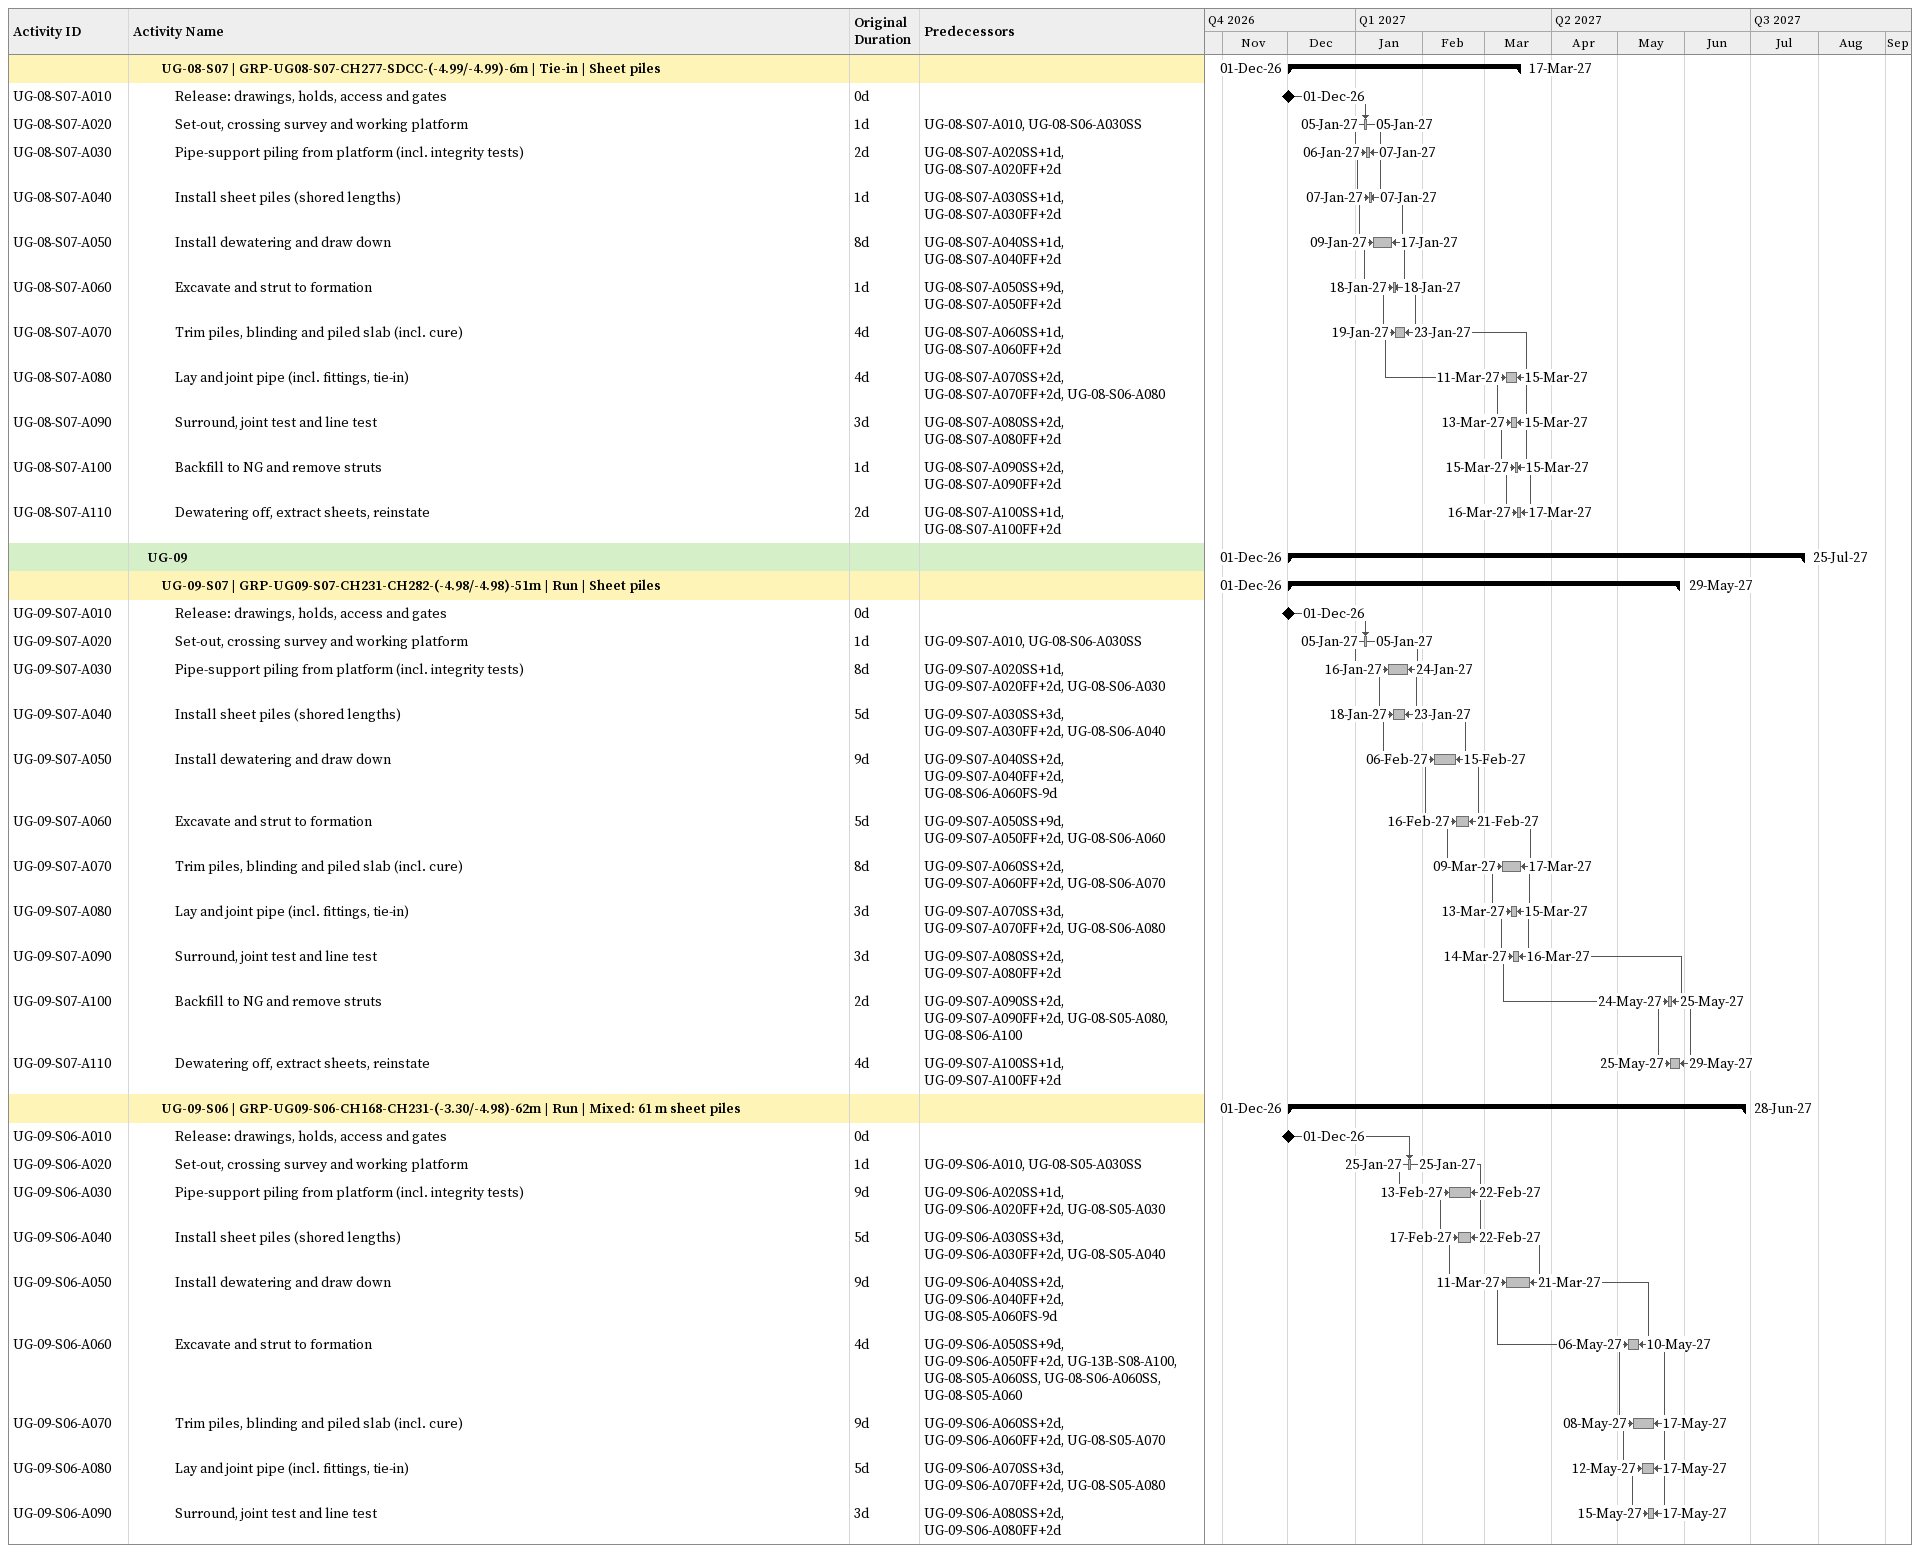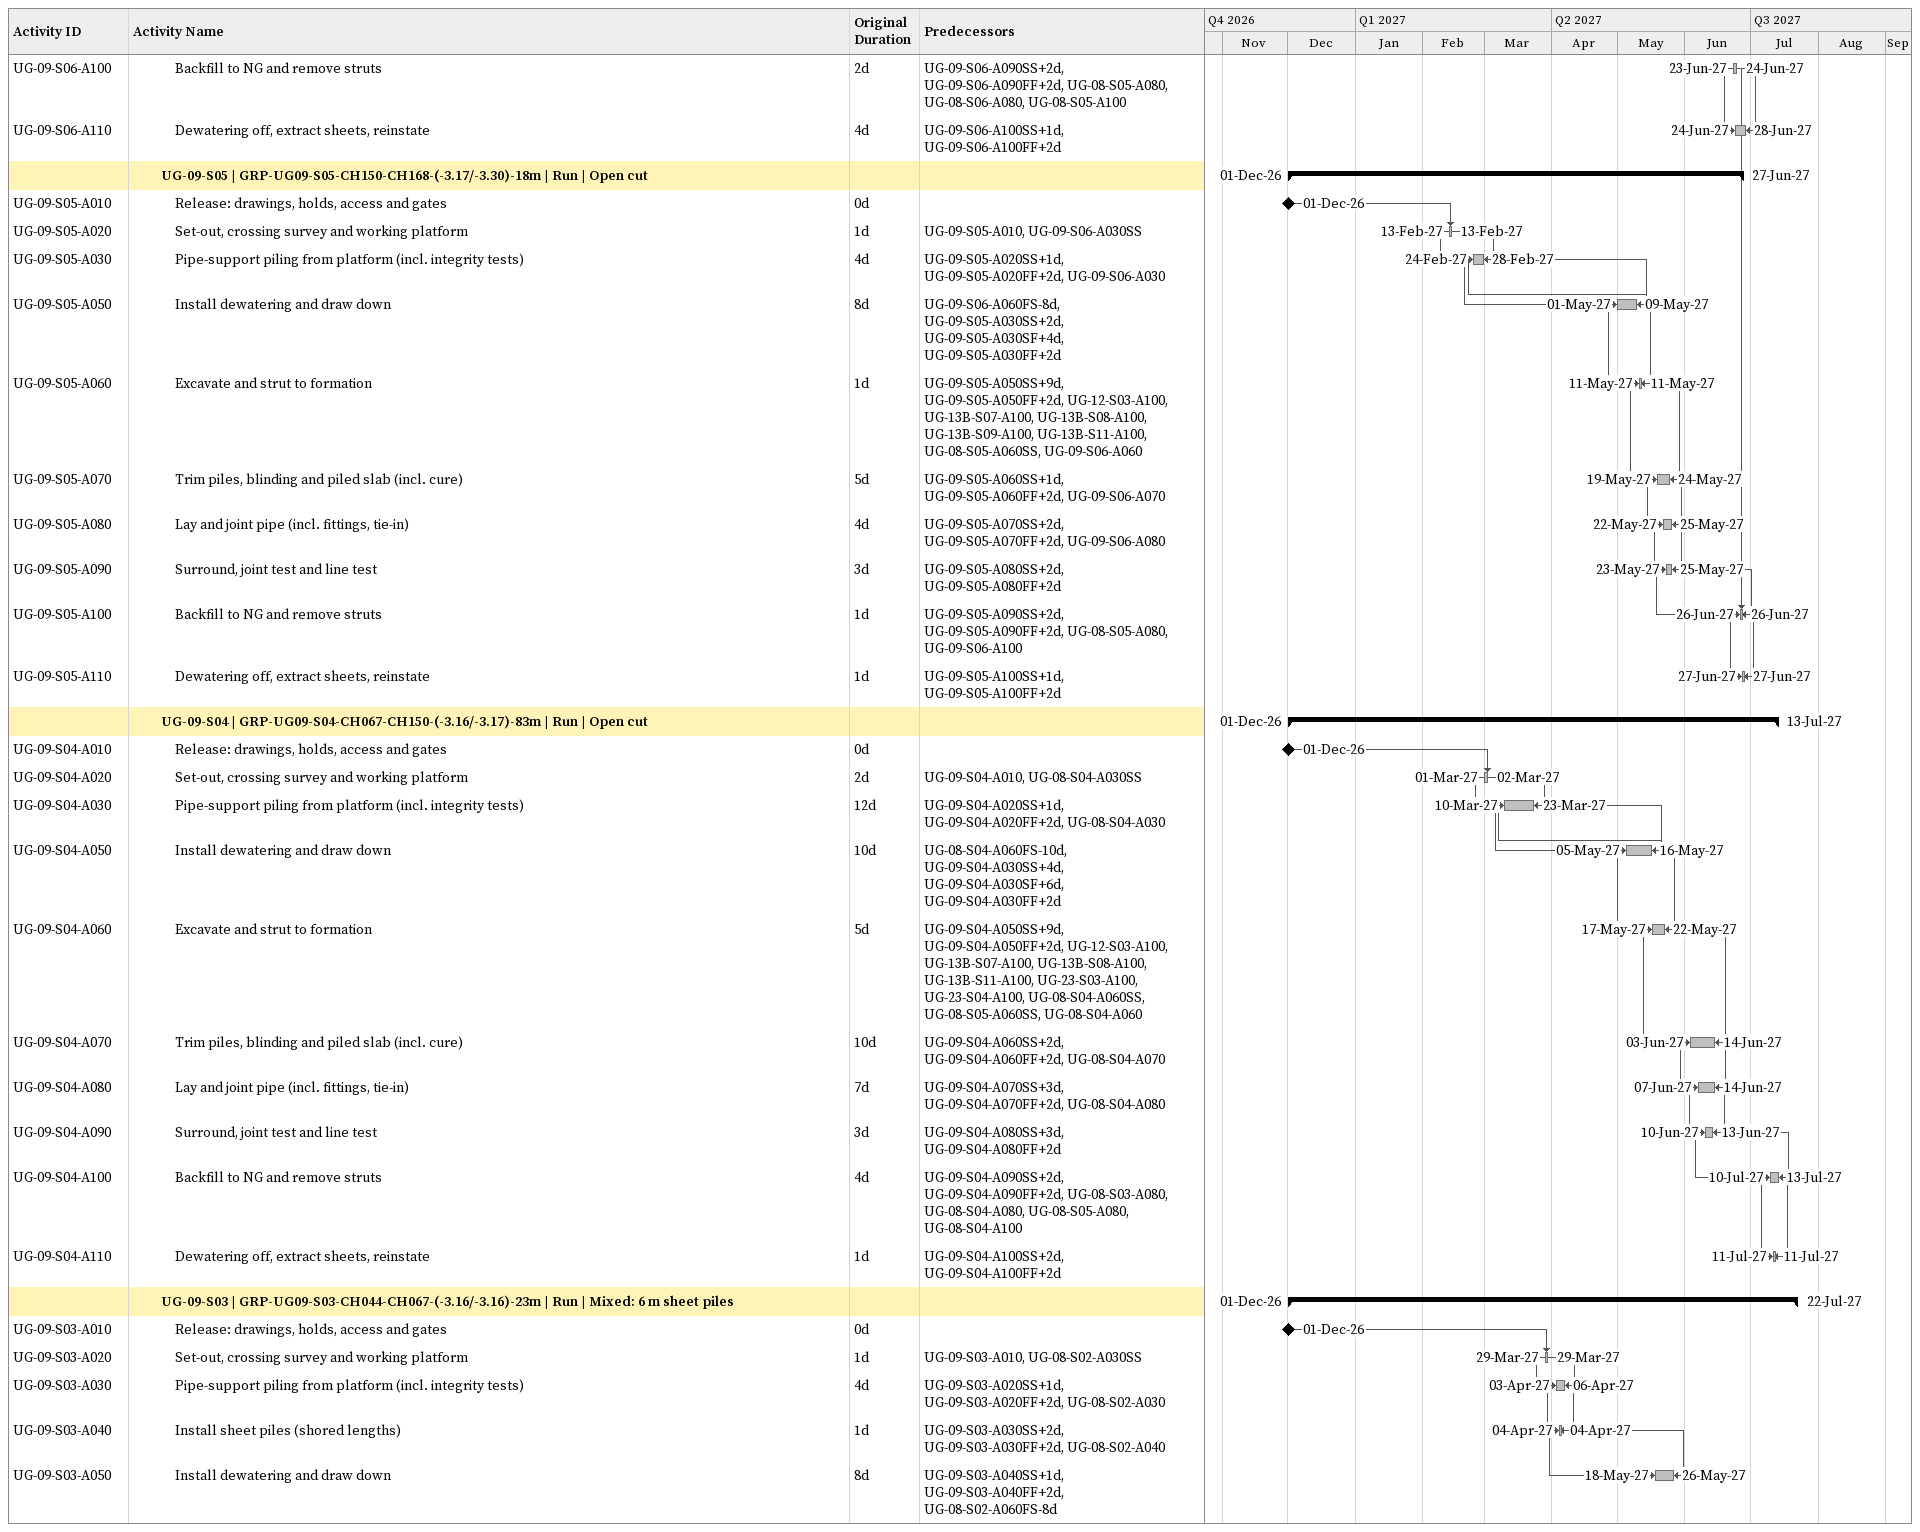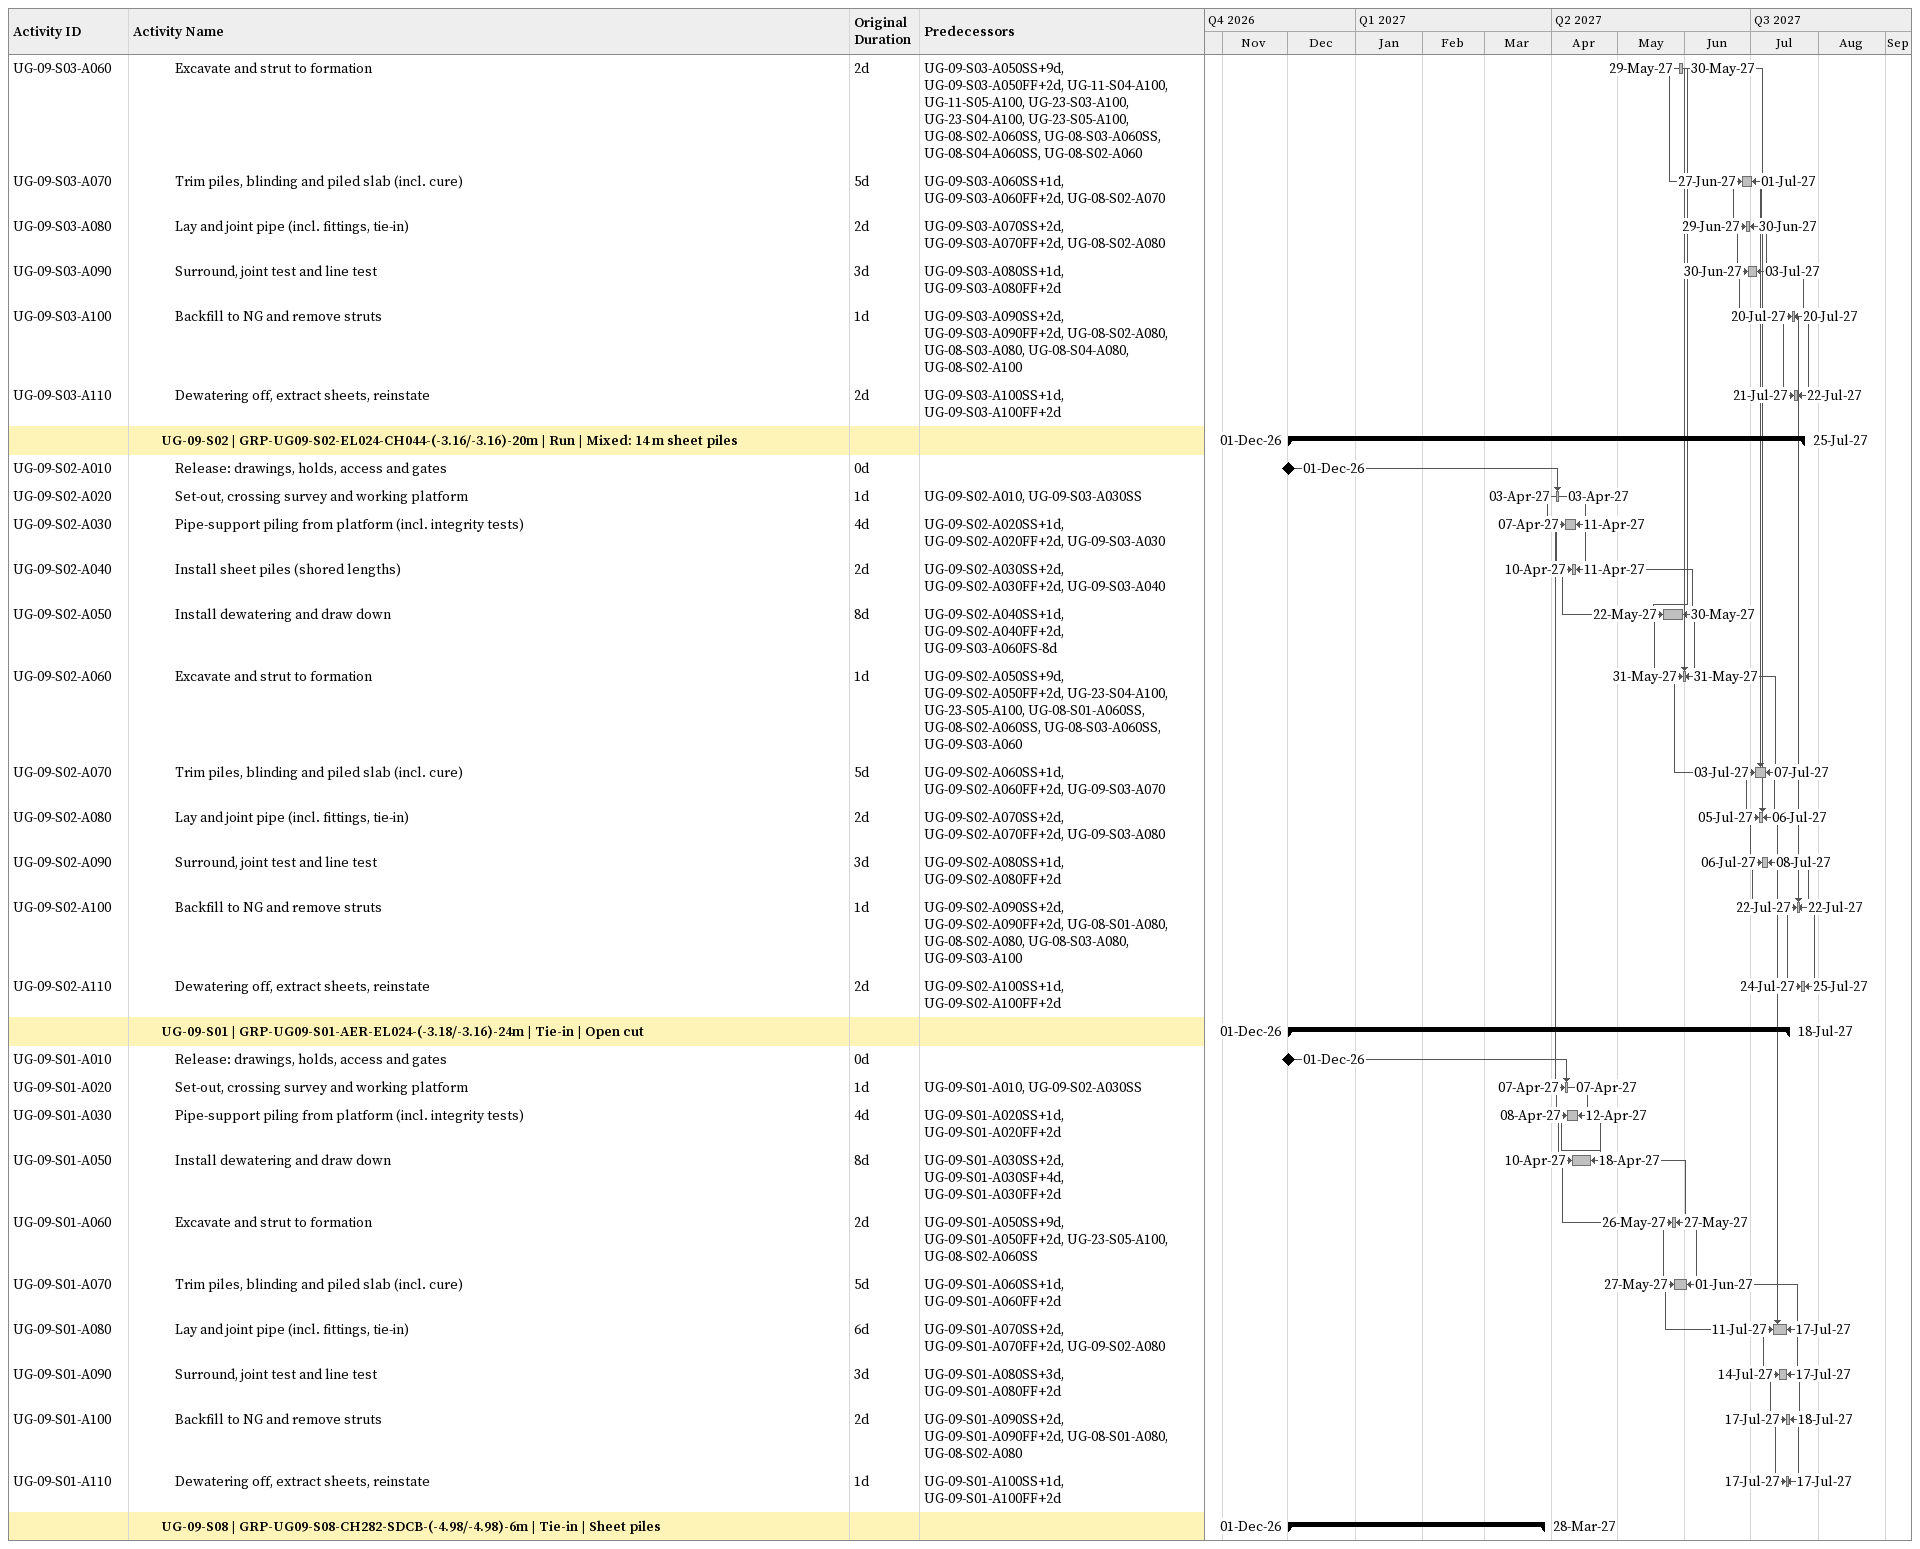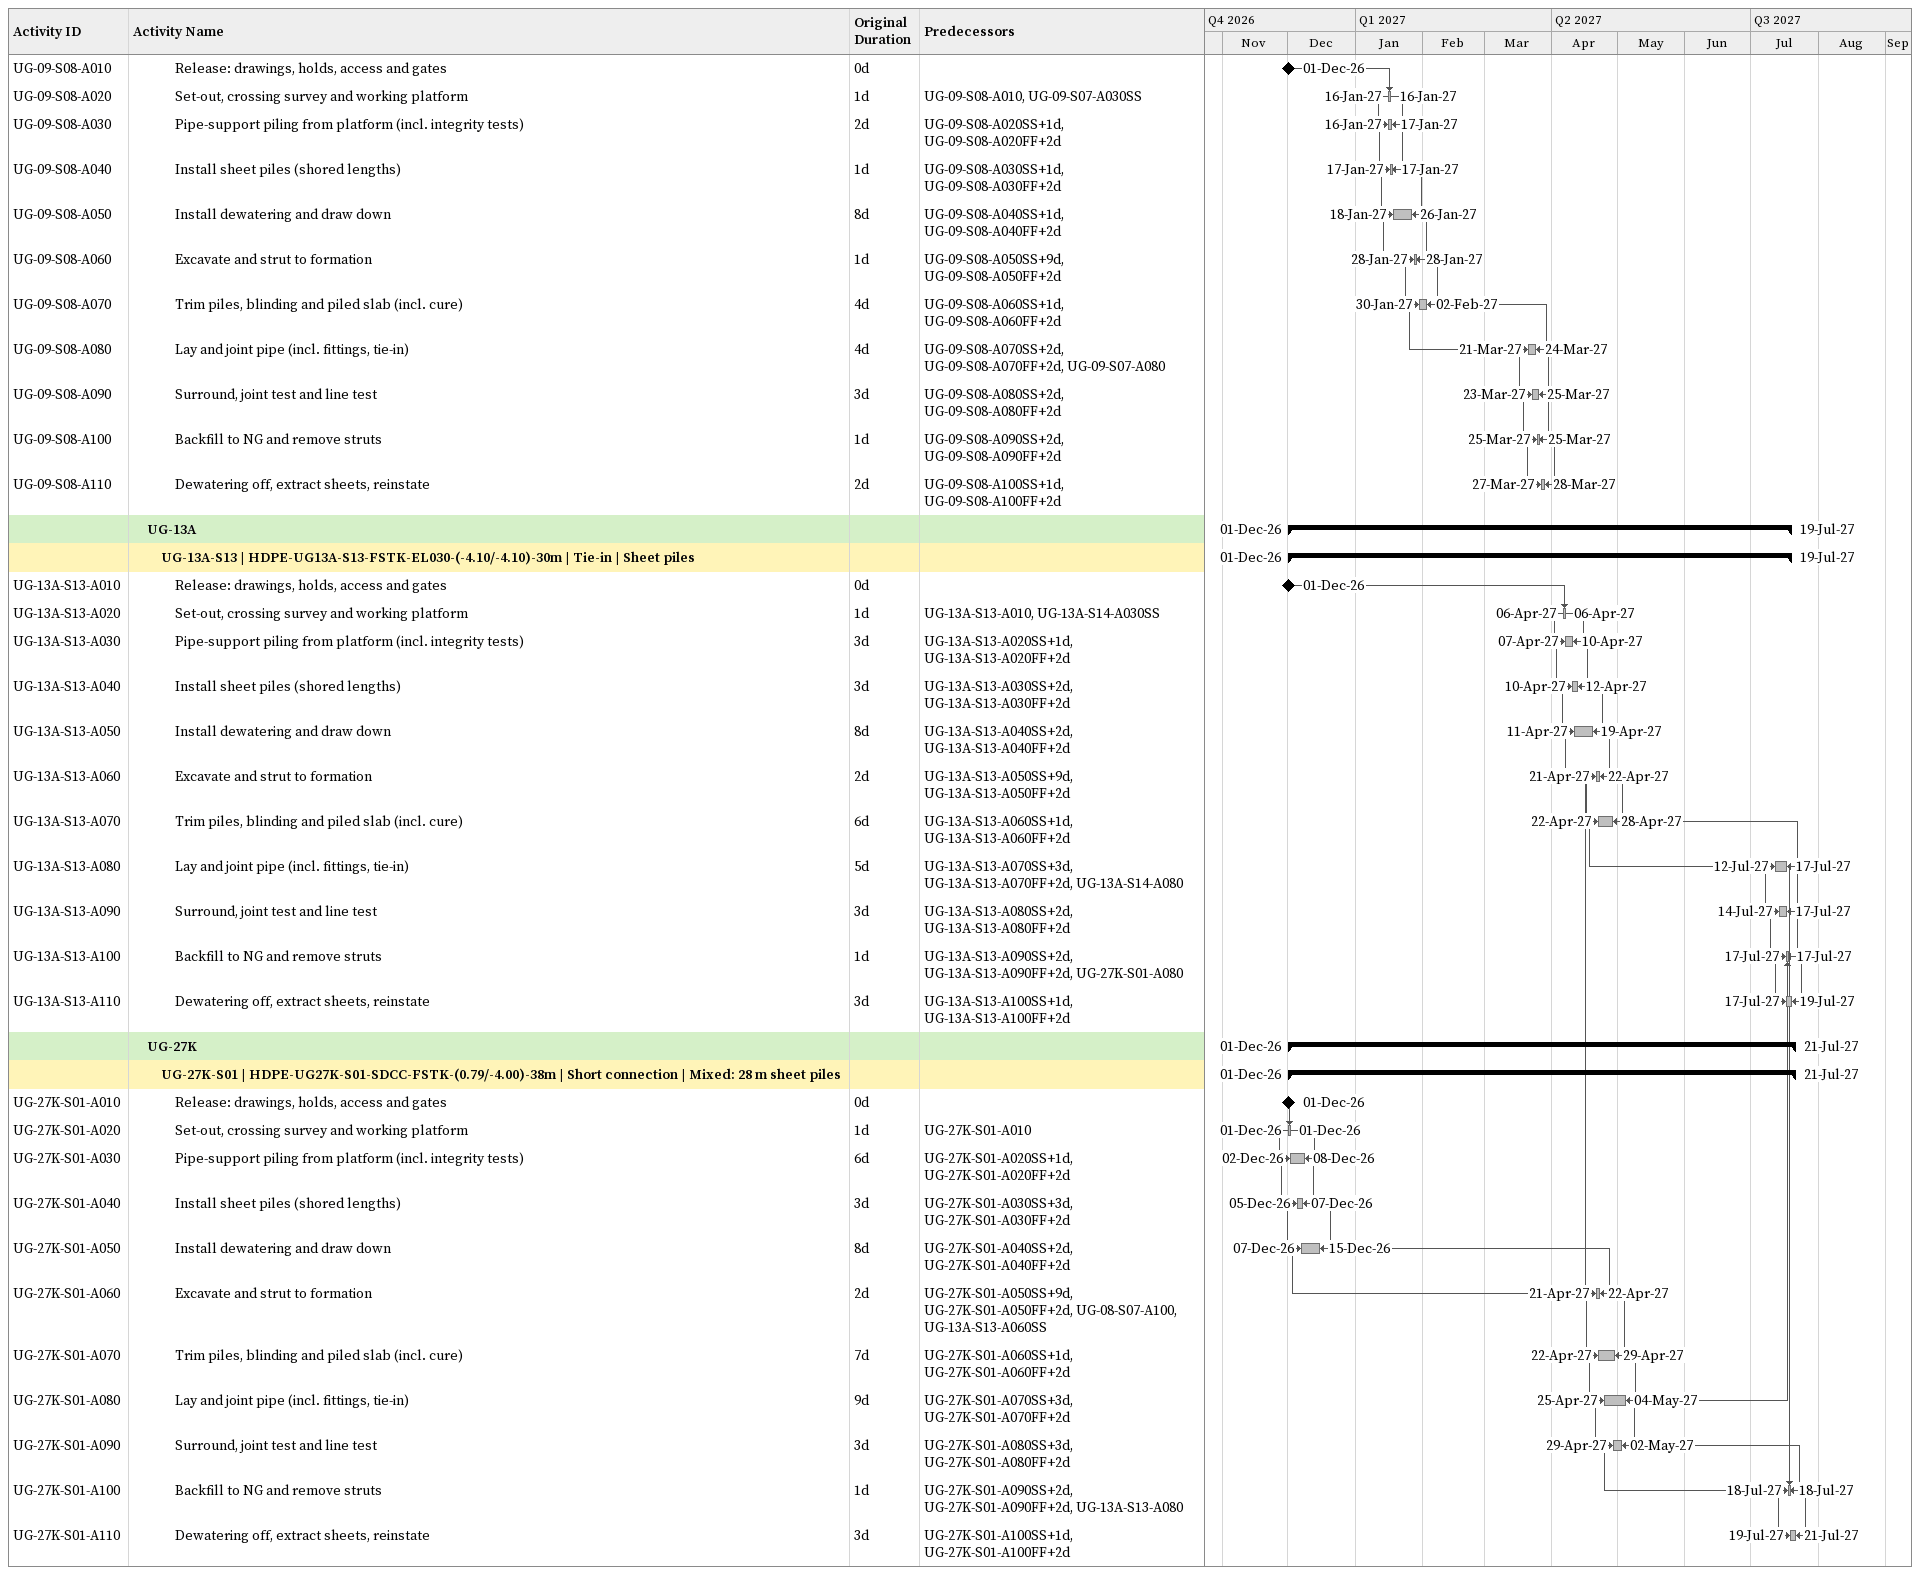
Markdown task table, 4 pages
| ID | Level | Task | Original duration | Start | Finish | Predecessors |
|---|---|---|---|---|---|---|
|  | 3 | **UG-08-S07 \| GRP-UG08-S07-CH277-SDCC-(-4.99/-4.99)-6m \| Tie-in \| Sheet piles** |  | 2026-12-01 | 2027-03-17 |  |
| UG-08-S07-A010 | 4 | Release: drawings, holds, access and gates | 0d | 2026-12-01 | 2026-12-01 |  |
| UG-08-S07-A020 | 4 | Set-out, crossing survey and working platform | 1d | 2027-01-05 | 2027-01-05 | UG-08-S07-A010, UG-08-S06-A030SS |
| UG-08-S07-A030 | 4 | Pipe-support piling from platform (incl. integrity tests) | 2d | 2027-01-06 | 2027-01-07 | UG-08-S07-A020SS+1d, UG-08-S07-A020FF+2d |
| UG-08-S07-A040 | 4 | Install sheet piles (shored lengths) | 1d | 2027-01-07 | 2027-01-07 | UG-08-S07-A030SS+1d, UG-08-S07-A030FF+2d |
| UG-08-S07-A050 | 4 | Install dewatering and draw down | 8d | 2027-01-09 | 2027-01-17 | UG-08-S07-A040SS+1d, UG-08-S07-A040FF+2d |
| UG-08-S07-A060 | 4 | Excavate and strut to formation | 1d | 2027-01-18 | 2027-01-18 | UG-08-S07-A050SS+9d, UG-08-S07-A050FF+2d |
| UG-08-S07-A070 | 4 | Trim piles, blinding and piled slab (incl. cure) | 4d | 2027-01-19 | 2027-01-23 | UG-08-S07-A060SS+1d, UG-08-S07-A060FF+2d |
| UG-08-S07-A080 | 4 | Lay and joint pipe (incl. fittings, tie-in) | 4d | 2027-03-11 | 2027-03-15 | UG-08-S07-A070SS+2d, UG-08-S07-A070FF+2d, UG-08-S06-A080 |
| UG-08-S07-A090 | 4 | Surround, joint test and line test | 3d | 2027-03-13 | 2027-03-15 | UG-08-S07-A080SS+2d, UG-08-S07-A080FF+2d |
| UG-08-S07-A100 | 4 | Backfill to NG and remove struts | 1d | 2027-03-15 | 2027-03-15 | UG-08-S07-A090SS+2d, UG-08-S07-A090FF+2d |
| UG-08-S07-A110 | 4 | Dewatering off, extract sheets, reinstate | 2d | 2027-03-16 | 2027-03-17 | UG-08-S07-A100SS+1d, UG-08-S07-A100FF+2d |
|  | 2 | **UG-09** |  | 2026-12-01 | 2027-07-25 |  |
|  | 3 | **UG-09-S07 \| GRP-UG09-S07-CH231-CH282-(-4.98/-4.98)-51m \| Run \| Sheet piles** |  | 2026-12-01 | 2027-05-29 |  |
| UG-09-S07-A010 | 4 | Release: drawings, holds, access and gates | 0d | 2026-12-01 | 2026-12-01 |  |
| UG-09-S07-A020 | 4 | Set-out, crossing survey and working platform | 1d | 2027-01-05 | 2027-01-05 | UG-09-S07-A010, UG-08-S06-A030SS |
| UG-09-S07-A030 | 4 | Pipe-support piling from platform (incl. integrity tests) | 8d | 2027-01-16 | 2027-01-24 | UG-09-S07-A020SS+1d, UG-09-S07-A020FF+2d, UG-08-S06-A030 |
| UG-09-S07-A040 | 4 | Install sheet piles (shored lengths) | 5d | 2027-01-18 | 2027-01-23 | UG-09-S07-A030SS+3d, UG-09-S07-A030FF+2d, UG-08-S06-A040 |
| UG-09-S07-A050 | 4 | Install dewatering and draw down | 9d | 2027-02-06 | 2027-02-15 | UG-09-S07-A040SS+2d, UG-09-S07-A040FF+2d, UG-08-S06-A060FS-9d |
| UG-09-S07-A060 | 4 | Excavate and strut to formation | 5d | 2027-02-16 | 2027-02-21 | UG-09-S07-A050SS+9d, UG-09-S07-A050FF+2d, UG-08-S06-A060 |
| UG-09-S07-A070 | 4 | Trim piles, blinding and piled slab (incl. cure) | 8d | 2027-03-09 | 2027-03-17 | UG-09-S07-A060SS+2d, UG-09-S07-A060FF+2d, UG-08-S06-A070 |
| UG-09-S07-A080 | 4 | Lay and joint pipe (incl. fittings, tie-in) | 3d | 2027-03-13 | 2027-03-15 | UG-09-S07-A070SS+3d, UG-09-S07-A070FF+2d, UG-08-S06-A080 |
| UG-09-S07-A090 | 4 | Surround, joint test and line test | 3d | 2027-03-14 | 2027-03-16 | UG-09-S07-A080SS+2d, UG-09-S07-A080FF+2d |
| UG-09-S07-A100 | 4 | Backfill to NG and remove struts | 2d | 2027-05-24 | 2027-05-25 | UG-09-S07-A090SS+2d, UG-09-S07-A090FF+2d, UG-08-S05-A080, UG-08-S06-A100 |
| UG-09-S07-A110 | 4 | Dewatering off, extract sheets, reinstate | 4d | 2027-05-25 | 2027-05-29 | UG-09-S07-A100SS+1d, UG-09-S07-A100FF+2d |
|  | 3 | **UG-09-S06 \| GRP-UG09-S06-CH168-CH231-(-3.30/-4.98)-62m \| Run \| Mixed: 61 m sheet piles** |  | 2026-12-01 | 2027-06-28 |  |
| UG-09-S06-A010 | 4 | Release: drawings, holds, access and gates | 0d | 2026-12-01 | 2026-12-01 |  |
| UG-09-S06-A020 | 4 | Set-out, crossing survey and working platform | 1d | 2027-01-25 | 2027-01-25 | UG-09-S06-A010, UG-08-S05-A030SS |
| UG-09-S06-A030 | 4 | Pipe-support piling from platform (incl. integrity tests) | 9d | 2027-02-13 | 2027-02-22 | UG-09-S06-A020SS+1d, UG-09-S06-A020FF+2d, UG-08-S05-A030 |
| UG-09-S06-A040 | 4 | Install sheet piles (shored lengths) | 5d | 2027-02-17 | 2027-02-22 | UG-09-S06-A030SS+3d, UG-09-S06-A030FF+2d, UG-08-S05-A040 |
| UG-09-S06-A050 | 4 | Install dewatering and draw down | 9d | 2027-03-11 | 2027-03-21 | UG-09-S06-A040SS+2d, UG-09-S06-A040FF+2d, UG-08-S05-A060FS-9d |
| UG-09-S06-A060 | 4 | Excavate and strut to formation | 4d | 2027-05-06 | 2027-05-10 | UG-09-S06-A050SS+9d, UG-09-S06-A050FF+2d, UG-13B-S08-A100, UG-08-S05-A060SS, UG-08-S06-A060SS, UG-08-S05-A060 |
| UG-09-S06-A070 | 4 | Trim piles, blinding and piled slab (incl. cure) | 9d | 2027-05-08 | 2027-05-17 | UG-09-S06-A060SS+2d, UG-09-S06-A060FF+2d, UG-08-S05-A070 |
| UG-09-S06-A080 | 4 | Lay and joint pipe (incl. fittings, tie-in) | 5d | 2027-05-12 | 2027-05-17 | UG-09-S06-A070SS+3d, UG-09-S06-A070FF+2d, UG-08-S05-A080 |
| UG-09-S06-A090 | 4 | Surround, joint test and line test | 3d | 2027-05-15 | 2027-05-17 | UG-09-S06-A080SS+2d, UG-09-S06-A080FF+2d |
| UG-09-S06-A100 | 4 | Backfill to NG and remove struts | 2d | 2027-06-23 | 2027-06-24 | UG-09-S06-A090SS+2d, UG-09-S06-A090FF+2d, UG-08-S05-A080, UG-08-S06-A080, UG-08-S05-A100 |
| UG-09-S06-A110 | 4 | Dewatering off, extract sheets, reinstate | 4d | 2027-06-24 | 2027-06-28 | UG-09-S06-A100SS+1d, UG-09-S06-A100FF+2d |
|  | 3 | **UG-09-S05 \| GRP-UG09-S05-CH150-CH168-(-3.17/-3.30)-18m \| Run \| Open cut** |  | 2026-12-01 | 2027-06-27 |  |
| UG-09-S05-A010 | 4 | Release: drawings, holds, access and gates | 0d | 2026-12-01 | 2026-12-01 |  |
| UG-09-S05-A020 | 4 | Set-out, crossing survey and working platform | 1d | 2027-02-13 | 2027-02-13 | UG-09-S05-A010, UG-09-S06-A030SS |
| UG-09-S05-A030 | 4 | Pipe-support piling from platform (incl. integrity tests) | 4d | 2027-02-24 | 2027-02-28 | UG-09-S05-A020SS+1d, UG-09-S05-A020FF+2d, UG-09-S06-A030 |
| UG-09-S05-A050 | 4 | Install dewatering and draw down | 8d | 2027-05-01 | 2027-05-09 | UG-09-S06-A060FS-8d, UG-09-S05-A030SS+2d, UG-09-S05-A030SF+4d, UG-09-S05-A030FF+2d |
| UG-09-S05-A060 | 4 | Excavate and strut to formation | 1d | 2027-05-11 | 2027-05-11 | UG-09-S05-A050SS+9d, UG-09-S05-A050FF+2d, UG-12-S03-A100, UG-13B-S07-A100, UG-13B-S08-A100, UG-13B-S09-A100, UG-13B-S11-A100, UG-08-S05-A060SS, UG-09-S06-A060 |
| UG-09-S05-A070 | 4 | Trim piles, blinding and piled slab (incl. cure) | 5d | 2027-05-19 | 2027-05-24 | UG-09-S05-A060SS+1d, UG-09-S05-A060FF+2d, UG-09-S06-A070 |
| UG-09-S05-A080 | 4 | Lay and joint pipe (incl. fittings, tie-in) | 4d | 2027-05-22 | 2027-05-25 | UG-09-S05-A070SS+2d, UG-09-S05-A070FF+2d, UG-09-S06-A080 |
| UG-09-S05-A090 | 4 | Surround, joint test and line test | 3d | 2027-05-23 | 2027-05-25 | UG-09-S05-A080SS+2d, UG-09-S05-A080FF+2d |
| UG-09-S05-A100 | 4 | Backfill to NG and remove struts | 1d | 2027-06-26 | 2027-06-26 | UG-09-S05-A090SS+2d, UG-09-S05-A090FF+2d, UG-08-S05-A080, UG-09-S06-A100 |
| UG-09-S05-A110 | 4 | Dewatering off, extract sheets, reinstate | 1d | 2027-06-27 | 2027-06-27 | UG-09-S05-A100SS+1d, UG-09-S05-A100FF+2d |
|  | 3 | **UG-09-S04 \| GRP-UG09-S04-CH067-CH150-(-3.16/-3.17)-83m \| Run \| Open cut** |  | 2026-12-01 | 2027-07-13 |  |
| UG-09-S04-A010 | 4 | Release: drawings, holds, access and gates | 0d | 2026-12-01 | 2026-12-01 |  |
| UG-09-S04-A020 | 4 | Set-out, crossing survey and working platform | 2d | 2027-03-01 | 2027-03-02 | UG-09-S04-A010, UG-08-S04-A030SS |
| UG-09-S04-A030 | 4 | Pipe-support piling from platform (incl. integrity tests) | 12d | 2027-03-10 | 2027-03-23 | UG-09-S04-A020SS+1d, UG-09-S04-A020FF+2d, UG-08-S04-A030 |
| UG-09-S04-A050 | 4 | Install dewatering and draw down | 10d | 2027-05-05 | 2027-05-16 | UG-08-S04-A060FS-10d, UG-09-S04-A030SS+4d, UG-09-S04-A030SF+6d, UG-09-S04-A030FF+2d |
| UG-09-S04-A060 | 4 | Excavate and strut to formation | 5d | 2027-05-17 | 2027-05-22 | UG-09-S04-A050SS+9d, UG-09-S04-A050FF+2d, UG-12-S03-A100, UG-13B-S07-A100, UG-13B-S08-A100, UG-13B-S11-A100, UG-23-S03-A100, UG-23-S04-A100, UG-08-S04-A060SS, UG-08-S05-A060SS, UG-08-S04-A060 |
| UG-09-S04-A070 | 4 | Trim piles, blinding and piled slab (incl. cure) | 10d | 2027-06-03 | 2027-06-14 | UG-09-S04-A060SS+2d, UG-09-S04-A060FF+2d, UG-08-S04-A070 |
| UG-09-S04-A080 | 4 | Lay and joint pipe (incl. fittings, tie-in) | 7d | 2027-06-07 | 2027-06-14 | UG-09-S04-A070SS+3d, UG-09-S04-A070FF+2d, UG-08-S04-A080 |
| UG-09-S04-A090 | 4 | Surround, joint test and line test | 3d | 2027-06-10 | 2027-06-13 | UG-09-S04-A080SS+3d, UG-09-S04-A080FF+2d |
| UG-09-S04-A100 | 4 | Backfill to NG and remove struts | 4d | 2027-07-10 | 2027-07-13 | UG-09-S04-A090SS+2d, UG-09-S04-A090FF+2d, UG-08-S03-A080, UG-08-S04-A080, UG-08-S05-A080, UG-08-S04-A100 |
| UG-09-S04-A110 | 4 | Dewatering off, extract sheets, reinstate | 1d | 2027-07-11 | 2027-07-11 | UG-09-S04-A100SS+2d, UG-09-S04-A100FF+2d |
|  | 3 | **UG-09-S03 \| GRP-UG09-S03-CH044-CH067-(-3.16/-3.16)-23m \| Run \| Mixed: 6 m sheet piles** |  | 2026-12-01 | 2027-07-22 |  |
| UG-09-S03-A010 | 4 | Release: drawings, holds, access and gates | 0d | 2026-12-01 | 2026-12-01 |  |
| UG-09-S03-A020 | 4 | Set-out, crossing survey and working platform | 1d | 2027-03-29 | 2027-03-29 | UG-09-S03-A010, UG-08-S02-A030SS |
| UG-09-S03-A030 | 4 | Pipe-support piling from platform (incl. integrity tests) | 4d | 2027-04-03 | 2027-04-06 | UG-09-S03-A020SS+1d, UG-09-S03-A020FF+2d, UG-08-S02-A030 |
| UG-09-S03-A040 | 4 | Install sheet piles (shored lengths) | 1d | 2027-04-04 | 2027-04-04 | UG-09-S03-A030SS+2d, UG-09-S03-A030FF+2d, UG-08-S02-A040 |
| UG-09-S03-A050 | 4 | Install dewatering and draw down | 8d | 2027-05-18 | 2027-05-26 | UG-09-S03-A040SS+1d, UG-09-S03-A040FF+2d, UG-08-S02-A060FS-8d |
| UG-09-S03-A060 | 4 | Excavate and strut to formation | 2d | 2027-05-29 | 2027-05-30 | UG-09-S03-A050SS+9d, UG-09-S03-A050FF+2d, UG-11-S04-A100, UG-11-S05-A100, UG-23-S03-A100, UG-23-S04-A100, UG-23-S05-A100, UG-08-S02-A060SS, UG-08-S03-A060SS, UG-08-S04-A060SS, UG-08-S02-A060 |
| UG-09-S03-A070 | 4 | Trim piles, blinding and piled slab (incl. cure) | 5d | 2027-06-27 | 2027-07-01 | UG-09-S03-A060SS+1d, UG-09-S03-A060FF+2d, UG-08-S02-A070 |
| UG-09-S03-A080 | 4 | Lay and joint pipe (incl. fittings, tie-in) | 2d | 2027-06-29 | 2027-06-30 | UG-09-S03-A070SS+2d, UG-09-S03-A070FF+2d, UG-08-S02-A080 |
| UG-09-S03-A090 | 4 | Surround, joint test and line test | 3d | 2027-06-30 | 2027-07-03 | UG-09-S03-A080SS+1d, UG-09-S03-A080FF+2d |
| UG-09-S03-A100 | 4 | Backfill to NG and remove struts | 1d | 2027-07-20 | 2027-07-20 | UG-09-S03-A090SS+2d, UG-09-S03-A090FF+2d, UG-08-S02-A080, UG-08-S03-A080, UG-08-S04-A080, UG-08-S02-A100 |
| UG-09-S03-A110 | 4 | Dewatering off, extract sheets, reinstate | 2d | 2027-07-21 | 2027-07-22 | UG-09-S03-A100SS+1d, UG-09-S03-A100FF+2d |
|  | 3 | **UG-09-S02 \| GRP-UG09-S02-EL024-CH044-(-3.16/-3.16)-20m \| Run \| Mixed: 14 m sheet piles** |  | 2026-12-01 | 2027-07-25 |  |
| UG-09-S02-A010 | 4 | Release: drawings, holds, access and gates | 0d | 2026-12-01 | 2026-12-01 |  |
| UG-09-S02-A020 | 4 | Set-out, crossing survey and working platform | 1d | 2027-04-03 | 2027-04-03 | UG-09-S02-A010, UG-09-S03-A030SS |
| UG-09-S02-A030 | 4 | Pipe-support piling from platform (incl. integrity tests) | 4d | 2027-04-07 | 2027-04-11 | UG-09-S02-A020SS+1d, UG-09-S02-A020FF+2d, UG-09-S03-A030 |
| UG-09-S02-A040 | 4 | Install sheet piles (shored lengths) | 2d | 2027-04-10 | 2027-04-11 | UG-09-S02-A030SS+2d, UG-09-S02-A030FF+2d, UG-09-S03-A040 |
| UG-09-S02-A050 | 4 | Install dewatering and draw down | 8d | 2027-05-22 | 2027-05-30 | UG-09-S02-A040SS+1d, UG-09-S02-A040FF+2d, UG-09-S03-A060FS-8d |
| UG-09-S02-A060 | 4 | Excavate and strut to formation | 1d | 2027-05-31 | 2027-05-31 | UG-09-S02-A050SS+9d, UG-09-S02-A050FF+2d, UG-23-S04-A100, UG-23-S05-A100, UG-08-S01-A060SS, UG-08-S02-A060SS, UG-08-S03-A060SS, UG-09-S03-A060 |
| UG-09-S02-A070 | 4 | Trim piles, blinding and piled slab (incl. cure) | 5d | 2027-07-03 | 2027-07-07 | UG-09-S02-A060SS+1d, UG-09-S02-A060FF+2d, UG-09-S03-A070 |
| UG-09-S02-A080 | 4 | Lay and joint pipe (incl. fittings, tie-in) | 2d | 2027-07-05 | 2027-07-06 | UG-09-S02-A070SS+2d, UG-09-S02-A070FF+2d, UG-09-S03-A080 |
| UG-09-S02-A090 | 4 | Surround, joint test and line test | 3d | 2027-07-06 | 2027-07-08 | UG-09-S02-A080SS+1d, UG-09-S02-A080FF+2d |
| UG-09-S02-A100 | 4 | Backfill to NG and remove struts | 1d | 2027-07-22 | 2027-07-22 | UG-09-S02-A090SS+2d, UG-09-S02-A090FF+2d, UG-08-S01-A080, UG-08-S02-A080, UG-08-S03-A080, UG-09-S03-A100 |
| UG-09-S02-A110 | 4 | Dewatering off, extract sheets, reinstate | 2d | 2027-07-24 | 2027-07-25 | UG-09-S02-A100SS+1d, UG-09-S02-A100FF+2d |
|  | 3 | **UG-09-S01 \| GRP-UG09-S01-AER-EL024-(-3.18/-3.16)-24m \| Tie-in \| Open cut** |  | 2026-12-01 | 2027-07-18 |  |
| UG-09-S01-A010 | 4 | Release: drawings, holds, access and gates | 0d | 2026-12-01 | 2026-12-01 |  |
| UG-09-S01-A020 | 4 | Set-out, crossing survey and working platform | 1d | 2027-04-07 | 2027-04-07 | UG-09-S01-A010, UG-09-S02-A030SS |
| UG-09-S01-A030 | 4 | Pipe-support piling from platform (incl. integrity tests) | 4d | 2027-04-08 | 2027-04-12 | UG-09-S01-A020SS+1d, UG-09-S01-A020FF+2d |
| UG-09-S01-A050 | 4 | Install dewatering and draw down | 8d | 2027-04-10 | 2027-04-18 | UG-09-S01-A030SS+2d, UG-09-S01-A030SF+4d, UG-09-S01-A030FF+2d |
| UG-09-S01-A060 | 4 | Excavate and strut to formation | 2d | 2027-05-26 | 2027-05-27 | UG-09-S01-A050SS+9d, UG-09-S01-A050FF+2d, UG-23-S05-A100, UG-08-S02-A060SS |
| UG-09-S01-A070 | 4 | Trim piles, blinding and piled slab (incl. cure) | 5d | 2027-05-27 | 2027-06-01 | UG-09-S01-A060SS+1d, UG-09-S01-A060FF+2d |
| UG-09-S01-A080 | 4 | Lay and joint pipe (incl. fittings, tie-in) | 6d | 2027-07-11 | 2027-07-17 | UG-09-S01-A070SS+2d, UG-09-S01-A070FF+2d, UG-09-S02-A080 |
| UG-09-S01-A090 | 4 | Surround, joint test and line test | 3d | 2027-07-14 | 2027-07-17 | UG-09-S01-A080SS+3d, UG-09-S01-A080FF+2d |
| UG-09-S01-A100 | 4 | Backfill to NG and remove struts | 2d | 2027-07-17 | 2027-07-18 | UG-09-S01-A090SS+2d, UG-09-S01-A090FF+2d, UG-08-S01-A080, UG-08-S02-A080 |
| UG-09-S01-A110 | 4 | Dewatering off, extract sheets, reinstate | 1d | 2027-07-17 | 2027-07-17 | UG-09-S01-A100SS+1d, UG-09-S01-A100FF+2d |
|  | 3 | **UG-09-S08 \| GRP-UG09-S08-CH282-SDCB-(-4.98/-4.98)-6m \| Tie-in \| Sheet piles** |  | 2026-12-01 | 2027-03-28 |  |
| UG-09-S08-A010 | 4 | Release: drawings, holds, access and gates | 0d | 2026-12-01 | 2026-12-01 |  |
| UG-09-S08-A020 | 4 | Set-out, crossing survey and working platform | 1d | 2027-01-16 | 2027-01-16 | UG-09-S08-A010, UG-09-S07-A030SS |
| UG-09-S08-A030 | 4 | Pipe-support piling from platform (incl. integrity tests) | 2d | 2027-01-16 | 2027-01-17 | UG-09-S08-A020SS+1d, UG-09-S08-A020FF+2d |
| UG-09-S08-A040 | 4 | Install sheet piles (shored lengths) | 1d | 2027-01-17 | 2027-01-17 | UG-09-S08-A030SS+1d, UG-09-S08-A030FF+2d |
| UG-09-S08-A050 | 4 | Install dewatering and draw down | 8d | 2027-01-18 | 2027-01-26 | UG-09-S08-A040SS+1d, UG-09-S08-A040FF+2d |
| UG-09-S08-A060 | 4 | Excavate and strut to formation | 1d | 2027-01-28 | 2027-01-28 | UG-09-S08-A050SS+9d, UG-09-S08-A050FF+2d |
| UG-09-S08-A070 | 4 | Trim piles, blinding and piled slab (incl. cure) | 4d | 2027-01-30 | 2027-02-02 | UG-09-S08-A060SS+1d, UG-09-S08-A060FF+2d |
| UG-09-S08-A080 | 4 | Lay and joint pipe (incl. fittings, tie-in) | 4d | 2027-03-21 | 2027-03-24 | UG-09-S08-A070SS+2d, UG-09-S08-A070FF+2d, UG-09-S07-A080 |
| UG-09-S08-A090 | 4 | Surround, joint test and line test | 3d | 2027-03-23 | 2027-03-25 | UG-09-S08-A080SS+2d, UG-09-S08-A080FF+2d |
| UG-09-S08-A100 | 4 | Backfill to NG and remove struts | 1d | 2027-03-25 | 2027-03-25 | UG-09-S08-A090SS+2d, UG-09-S08-A090FF+2d |
| UG-09-S08-A110 | 4 | Dewatering off, extract sheets, reinstate | 2d | 2027-03-27 | 2027-03-28 | UG-09-S08-A100SS+1d, UG-09-S08-A100FF+2d |
|  | 2 | **UG-13A** |  | 2026-12-01 | 2027-07-19 |  |
|  | 3 | **UG-13A-S13 \| HDPE-UG13A-S13-FSTK-EL030-(-4.10/-4.10)-30m \| Tie-in \| Sheet piles** |  | 2026-12-01 | 2027-07-19 |  |
| UG-13A-S13-A010 | 4 | Release: drawings, holds, access and gates | 0d | 2026-12-01 | 2026-12-01 |  |
| UG-13A-S13-A020 | 4 | Set-out, crossing survey and working platform | 1d | 2027-04-06 | 2027-04-06 | UG-13A-S13-A010, UG-13A-S14-A030SS |
| UG-13A-S13-A030 | 4 | Pipe-support piling from platform (incl. integrity tests) | 3d | 2027-04-07 | 2027-04-10 | UG-13A-S13-A020SS+1d, UG-13A-S13-A020FF+2d |
| UG-13A-S13-A040 | 4 | Install sheet piles (shored lengths) | 3d | 2027-04-10 | 2027-04-12 | UG-13A-S13-A030SS+2d, UG-13A-S13-A030FF+2d |
| UG-13A-S13-A050 | 4 | Install dewatering and draw down | 8d | 2027-04-11 | 2027-04-19 | UG-13A-S13-A040SS+2d, UG-13A-S13-A040FF+2d |
| UG-13A-S13-A060 | 4 | Excavate and strut to formation | 2d | 2027-04-21 | 2027-04-22 | UG-13A-S13-A050SS+9d, UG-13A-S13-A050FF+2d |
| UG-13A-S13-A070 | 4 | Trim piles, blinding and piled slab (incl. cure) | 6d | 2027-04-22 | 2027-04-28 | UG-13A-S13-A060SS+1d, UG-13A-S13-A060FF+2d |
| UG-13A-S13-A080 | 4 | Lay and joint pipe (incl. fittings, tie-in) | 5d | 2027-07-12 | 2027-07-17 | UG-13A-S13-A070SS+3d, UG-13A-S13-A070FF+2d, UG-13A-S14-A080 |
| UG-13A-S13-A090 | 4 | Surround, joint test and line test | 3d | 2027-07-14 | 2027-07-17 | UG-13A-S13-A080SS+2d, UG-13A-S13-A080FF+2d |
| UG-13A-S13-A100 | 4 | Backfill to NG and remove struts | 1d | 2027-07-17 | 2027-07-17 | UG-13A-S13-A090SS+2d, UG-13A-S13-A090FF+2d, UG-27K-S01-A080 |
| UG-13A-S13-A110 | 4 | Dewatering off, extract sheets, reinstate | 3d | 2027-07-17 | 2027-07-19 | UG-13A-S13-A100SS+1d, UG-13A-S13-A100FF+2d |
|  | 2 | **UG-27K** |  | 2026-12-01 | 2027-07-21 |  |
|  | 3 | **UG-27K-S01 \| HDPE-UG27K-S01-SDCC-FSTK-(0.79/-4.00)-38m \| Short connection \| Mixed: 28 m sheet piles** |  | 2026-12-01 | 2027-07-21 |  |
| UG-27K-S01-A010 | 4 | Release: drawings, holds, access and gates | 0d | 2026-12-01 | 2026-12-01 |  |
| UG-27K-S01-A020 | 4 | Set-out, crossing survey and working platform | 1d | 2026-12-01 | 2026-12-01 | UG-27K-S01-A010 |
| UG-27K-S01-A030 | 4 | Pipe-support piling from platform (incl. integrity tests) | 6d | 2026-12-02 | 2026-12-08 | UG-27K-S01-A020SS+1d, UG-27K-S01-A020FF+2d |
| UG-27K-S01-A040 | 4 | Install sheet piles (shored lengths) | 3d | 2026-12-05 | 2026-12-07 | UG-27K-S01-A030SS+3d, UG-27K-S01-A030FF+2d |
| UG-27K-S01-A050 | 4 | Install dewatering and draw down | 8d | 2026-12-07 | 2026-12-15 | UG-27K-S01-A040SS+2d, UG-27K-S01-A040FF+2d |
| UG-27K-S01-A060 | 4 | Excavate and strut to formation | 2d | 2027-04-21 | 2027-04-22 | UG-27K-S01-A050SS+9d, UG-27K-S01-A050FF+2d, UG-08-S07-A100, UG-13A-S13-A060SS |
| UG-27K-S01-A070 | 4 | Trim piles, blinding and piled slab (incl. cure) | 7d | 2027-04-22 | 2027-04-29 | UG-27K-S01-A060SS+1d, UG-27K-S01-A060FF+2d |
| UG-27K-S01-A080 | 4 | Lay and joint pipe (incl. fittings, tie-in) | 9d | 2027-04-25 | 2027-05-04 | UG-27K-S01-A070SS+3d, UG-27K-S01-A070FF+2d |
| UG-27K-S01-A090 | 4 | Surround, joint test and line test | 3d | 2027-04-29 | 2027-05-02 | UG-27K-S01-A080SS+3d, UG-27K-S01-A080FF+2d |
| UG-27K-S01-A100 | 4 | Backfill to NG and remove struts | 1d | 2027-07-18 | 2027-07-18 | UG-27K-S01-A090SS+2d, UG-27K-S01-A090FF+2d, UG-13A-S13-A080 |
| UG-27K-S01-A110 | 4 | Dewatering off, extract sheets, reinstate | 3d | 2027-07-19 | 2027-07-21 | UG-27K-S01-A100SS+1d, UG-27K-S01-A100FF+2d |
